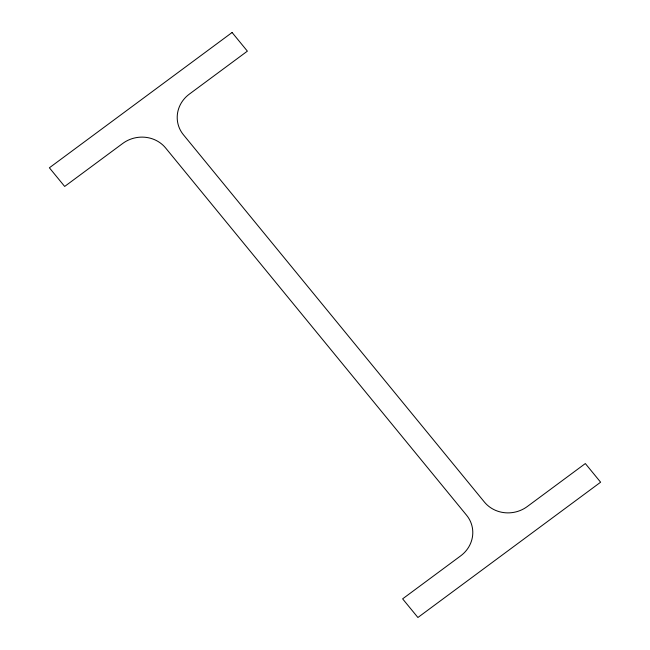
<?xml version="1.0" encoding="UTF-8"?>
<svg xmlns="http://www.w3.org/2000/svg" width="650" height="650" viewBox="0 0 650 650"><rect width="100%" height="100%" fill="white"/><g stroke="black" fill="none" stroke-linecap="round" stroke-linejoin="round"><path stroke-width="0.97" d="M232.091 32.5L49.384 167.798L64.667 186.444L122.72 143.455A30.696 28.827 -12.2 0 1 165.612 147.964L466.57 515.222A30.696 28.827 -12.2 0 1 460.679 555.864L402.626 598.853L417.909 617.5L600.616 482.202L585.333 463.556L527.28 506.545A30.696 28.827 -12.2 0 1 484.388 502.036L183.43 134.778A30.696 28.827 -12.2 0 1 189.321 94.136L247.374 51.147L232.091 32.5"/></g></svg>
